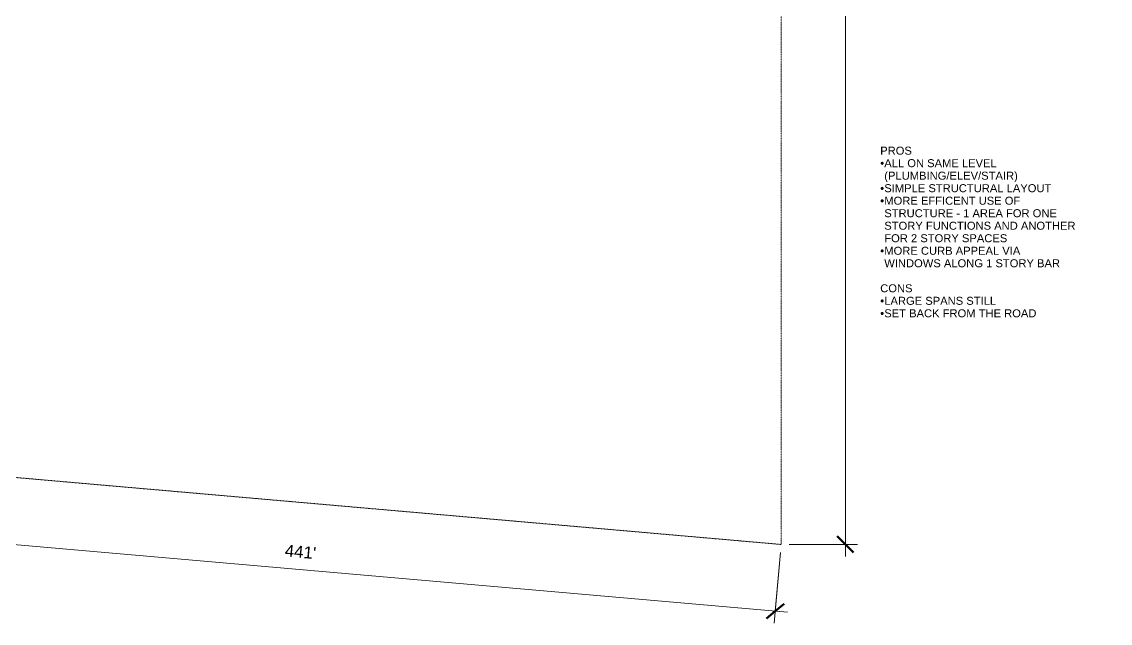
# Model space of a CAD drawing. Header units: inches. Extents: x -7427 to 42674, y -36022 to 16764.
# Drawn here: x 12846 to 18866, y -16568 to -13239 of the extents above; entities that cross this region are included whole.
import ezdxf

# ---------------------------------------------------------------- set-up
doc = ezdxf.new("R2010")
doc.units = ezdxf.units.IN
doc.header["$MEASUREMENT"] = 0
doc.linetypes.add('Hidden 1_8_', pattern=[0.1875, 0.125, -0.0625])
for name, color, linetype, lineweight in [('A-ANNO-DIMS', 211, 'Continuous', 9), ('A-ANNO-DIMS-720', 211, 'Continuous', 9), ('A-DETL-HDLN', 90, 'Hidden 1_8_', 9), ('G-ANNO-TEXT', 231, 'Continuous', 9)]:
    doc.layers.add(name, color=color, linetype=linetype, lineweight=lineweight)
doc.styles.add('Arial', font='arial.ttf', dxfattribs={"height": 44.258982})
doc.styles.add('Arial_2', font='arial.ttf', dxfattribs={"height": 66.388473})
doc.dimstyles.new('Linear_-_3_32__Arial', dxfattribs={"dimscale": 12, "dimtxt": 67.5, "dimasz": 7.5, "dimexe": 5.625, "dimexo": 3.75, "dimgap": 3.75, "dimtad": 1, "dimdec": 0, "dimrnd": 12, "dimzin": 1, "dimdsep": 46, "dimlunit": 4, "dimtxsty": 'Arial_2', "dimblk1": 'OBLIQUE', "dimblk2": 'OBLIQUE', "dimsah": 1, "dimcen": 0.09, "dimdle": 5.625, "dimazin": 0, "dimtfac": 1, "dimtdec": 4, "dimtix": 1, "dimtmove": 0, "dimatfit": 3, "dimfxl": 0, "dimtvp": 1, "dimfrac": 2, "dimtolj": 1, "dimtzin": 0, "dimarcsym": 0})

# ---------------------------------------------------------------- blocks, each defined once
blk = doc.blocks.new('DIMBLOCK4-Level 1')
at = {"layer": 'A-ANNO-DIMS-720'}
for p, q in [((17401.1, -9802.6), (17401.1, -16199.5)), ((17091.1, -9870.1), (17468.6, -9870.1)), ((17401.1, -9870.1), (17091.1, -9870.1)), ((17091.1, -16132), (17468.6, -16132)), ((17401.1, -16132), (17091.1, -16132))]:
    blk.add_line(p, q, dxfattribs=at)
at = {"layer": 'A-ANNO-DIMS-720', "lineweight": 50}
for p, q in [((17401.1, -9870.1), (17356.1, -9825.1)), ((17401.1, -9870.1), (17446.1, -9915.1)), ((17401.1, -16132), (17356.1, -16087)), ((17401.1, -16132), (17446.1, -16177))]:
    blk.add_line(p, q, dxfattribs=at)
at = {"layer": 'A-ANNO-DIMS-720', "color": 0, "insert": (17269.9, -13086.2), "char_height": 66.39, "width": 204.369, "attachment_point": 1, "rotation": 90, "line_spacing_factor": 0.938532, "style": 'Arial_2', "bg_fill": 3, "box_fill_scale": 1.25, "bg_fill_color": 0, "bg_fill_transparency": 0}
blk.add_mtext("522'", dxfattribs=at)
blk = doc.blocks.new('_Oblique')
at = {"color": 0, "linetype": 'ByBlock', "lineweight": -2}
blk.add_line((-0.5, -0.5), (0.5, 0.5), dxfattribs=at)
blk = doc.blocks.new('DIMBLOCK5-Level 1')
at = {"layer": 'A-ANNO-DIMS-720'}
for p, q in [((11770.5, -15715.6), (11736.2, -16106.8)), ((11742.1, -16039.5), (11770.5, -15715.6)), ((11674.9, -16033.7), (17081.1, -16506.6)), ((17042.2, -16176.8), (17008, -16568)), ((17013.8, -16500.8), (17042.2, -16176.8))]:
    blk.add_line(p, q, dxfattribs=at)
at = {"layer": 'A-ANNO-DIMS-720', "lineweight": 50}
for p, q in [((11742.1, -16039.5), (11790.9, -15998.6)), ((11742.1, -16039.5), (11693.4, -16080.5)), ((17013.8, -16500.8), (17062.6, -16459.9)), ((17013.8, -16500.8), (16965.1, -16541.7))]:
    blk.add_line(p, q, dxfattribs=at)
at = {"layer": 'A-ANNO-DIMS-720', "color": 0, "insert": (14304.6, -16132.1), "char_height": 66.39, "width": 204.369, "attachment_point": 1, "rotation": 355, "line_spacing_factor": 0.938532, "style": 'Arial_2', "bg_fill": 3, "box_fill_scale": 1.25, "bg_fill_color": 0, "bg_fill_transparency": 0}
blk.add_mtext("441'", dxfattribs=at)

msp = doc.modelspace()

# ---------------------------------------------------------------- linework, layer by layer
at = {"layer": 'A-DETL-HDLN'}
for p, q in [((17046.1, -9870.1), (17046.1, -16132)), ((17046.1, -16132), (11774.4, -15670.7))]:
    msp.add_line(p, q, dxfattribs=at)

# ---------------------------------------------------------------- texts
at = {"layer": 'G-ANNO-TEXT', "color": 7, "char_height": 44.26, "attachment_point": 1, "line_spacing_factor": 0.938532, "style": 'Arial', "bg_fill": 3, "box_fill_scale": 1.25, "bg_fill_color": 0, "bg_fill_transparency": 0}
for s, insert, width in [('PROS', (17594, -13930.7), 205.089), ('CONS', (17594, -14692.3), 209.175)]:
    msp.add_mtext(s, dxfattribs=dict(at, insert=insert, width=width))

# ---------------------------------------------------------------- next in the draw order: texts
at = {"layer": 'G-ANNO-TEXT', "color": 7, "char_height": 44.3, "width": 25.33, "attachment_point": 1, "line_spacing_factor": 0.938532, "style": 'Arial', "bg_fill": 3, "box_fill_scale": 1.25, "bg_fill_color": 0, "bg_fill_transparency": 0}
for insert in [(17594, -13999.9), (17594, -14761.5)]:
    msp.add_mtext('•', dxfattribs=dict(at, insert=insert))

# ---------------------------------------------------------------- next in the draw order: dimensions: what is measured, and where the dimension line sits
at = {"layer": 'A-ANNO-DIMS'}
dim = msp.add_linear_dim(base=(17401.1, -16132), p1=(17046.1, -9870.1), p2=(17046.1, -16132), angle=90, dimstyle='Linear_-_3_32__Arial', override={"dimpost": '<>', "dimfxl": 6261.900272}, dxfattribs=at)
dim.commit()
dim.dimension.update_dxf_attribs({"geometry": 'DIMBLOCK4-Level 1', "text_midpoint": (17322.2, -13001)})

# ---------------------------------------------------------------- next in the draw order: texts
at = {"layer": 'G-ANNO-TEXT', "color": 7, "char_height": 44.259, "attachment_point": 1, "line_spacing_factor": 0.938532, "style": 'Arial', "bg_fill": 3, "box_fill_scale": 1.25, "bg_fill_color": 0, "bg_fill_transparency": 0}
for s, insert, width in [('ALL ON SAME LEVEL', (17616.5, -13999.9), 727.209), ('LARGE SPANS STILL', (17616.5, -14761.5), 723.941)]:
    msp.add_mtext(s, dxfattribs=dict(at, insert=insert, width=width))

# ---------------------------------------------------------------- next in the draw order: dimensions: what is measured, and where the dimension line sits
at = {"layer": 'A-ANNO-DIMS'}
dim = msp.add_linear_dim(base=(17013.8, -16500.8), p1=(11774.4, -15670.7), p2=(17046.1, -16132), angle=355, dimstyle='Linear_-_3_32__Arial', override={"dimpost": '<>', "dimfxl": 5291.862486}, dxfattribs=at)
dim.commit()
dim.dimension.update_dxf_attribs({"geometry": 'DIMBLOCK5-Level 1', "text_midpoint": (14384.9, -16191.6)})

# ---------------------------------------------------------------- next in the draw order: texts
at = {"layer": 'G-ANNO-TEXT', "color": 7, "attachment_point": 1, "line_spacing_factor": 0.938532, "style": 'Arial', "bg_fill": 3, "box_fill_scale": 1.25, "bg_fill_color": 0, "bg_fill_transparency": 0}
for s, insert, char_height, width in [('(PLUMBING/ELEV/STAIR)', (17616.5, -14069.2), 44.259, 865.297), ('•', (17594, -14830.7), 44.3, 25.33)]:
    msp.add_mtext(s, dxfattribs=dict(at, insert=insert, char_height=char_height, width=width))

# ---------------------------------------------------------------- next in the draw order: texts
for s, insert, char_height, width in [('•', (17594, -14138.4), 44.3, 25.33), ('SET BACK FROM THE ROAD', (17616.5, -14830.7), 44.259, 985.409)]:
    msp.add_mtext(s, dxfattribs=dict(at, insert=insert, char_height=char_height, width=width))

# ---------------------------------------------------------------- next in the draw order: texts
at = {"layer": 'G-ANNO-TEXT', "color": 7, "insert": (17616.5, -14138.4), "char_height": 44.259, "width": 1080.192, "attachment_point": 1, "line_spacing_factor": 0.938532, "style": 'Arial', "bg_fill": 3, "box_fill_scale": 1.25, "bg_fill_color": 0, "bg_fill_transparency": 0}
msp.add_mtext('SIMPLE STRUCTURAL LAYOUT', dxfattribs=at)

# ---------------------------------------------------------------- next in the draw order: texts
at = {"layer": 'G-ANNO-TEXT', "color": 7, "insert": (17594, -14207.6), "char_height": 44.3, "width": 25.33, "attachment_point": 1, "line_spacing_factor": 0.938532, "style": 'Arial', "bg_fill": 3, "box_fill_scale": 1.25, "bg_fill_color": 0, "bg_fill_transparency": 0}
msp.add_mtext('•', dxfattribs=at)

# ---------------------------------------------------------------- next in the draw order: texts
at = {"layer": 'G-ANNO-TEXT', "color": 7, "insert": (17616.5, -14207.6), "char_height": 44.259, "width": 880.822, "attachment_point": 1, "line_spacing_factor": 0.938532, "style": 'Arial', "bg_fill": 3, "box_fill_scale": 1.25, "bg_fill_color": 0, "bg_fill_transparency": 0}
msp.add_mtext('MORE EFFICENT USE OF', dxfattribs=at)

# ---------------------------------------------------------------- next in the draw order: texts
at = {"layer": 'G-ANNO-TEXT', "color": 7, "insert": (17616.5, -14276.9), "char_height": 44.259, "width": 1119.412, "attachment_point": 1, "line_spacing_factor": 0.938532, "style": 'Arial', "bg_fill": 3, "box_fill_scale": 1.25, "bg_fill_color": 0, "bg_fill_transparency": 0}
msp.add_mtext('STRUCTURE - 1 AREA FOR ONE', dxfattribs=at)

# ---------------------------------------------------------------- next in the draw order: texts
at = {"layer": 'G-ANNO-TEXT', "color": 7, "insert": (17616.5, -14346.1), "char_height": 44.259, "width": 1238.707, "attachment_point": 1, "line_spacing_factor": 0.938532, "style": 'Arial', "bg_fill": 3, "box_fill_scale": 1.25, "bg_fill_color": 0, "bg_fill_transparency": 0}
msp.add_mtext('STORY FUNCTIONS AND ANOTHER', dxfattribs=at)

# ---------------------------------------------------------------- next in the draw order: texts
at = {"layer": 'G-ANNO-TEXT', "color": 7, "insert": (17616.5, -14415.3), "char_height": 44.259, "width": 795.845, "attachment_point": 1, "line_spacing_factor": 0.938532, "style": 'Arial', "bg_fill": 3, "box_fill_scale": 1.25, "bg_fill_color": 0, "bg_fill_transparency": 0}
msp.add_mtext('FOR 2 STORY SPACES', dxfattribs=at)

# ---------------------------------------------------------------- next in the draw order: texts
at = {"layer": 'G-ANNO-TEXT', "color": 7, "insert": (17594, -14484.6), "char_height": 44.3, "width": 25.33, "attachment_point": 1, "line_spacing_factor": 0.938532, "style": 'Arial', "bg_fill": 3, "box_fill_scale": 1.25, "bg_fill_color": 0, "bg_fill_transparency": 0}
msp.add_mtext('•', dxfattribs=at)

# ---------------------------------------------------------------- next in the draw order: texts
at = {"layer": 'G-ANNO-TEXT', "color": 7, "insert": (17616.5, -14484.6), "char_height": 44.259, "width": 880.822, "attachment_point": 1, "line_spacing_factor": 0.938532, "style": 'Arial', "bg_fill": 3, "box_fill_scale": 1.25, "bg_fill_color": 0, "bg_fill_transparency": 0}
msp.add_mtext('MORE CURB APPEAL VIA', dxfattribs=at)

# ---------------------------------------------------------------- next in the draw order: texts
at = {"layer": 'G-ANNO-TEXT', "color": 7, "insert": (17616.5, -14553.8), "char_height": 44.259, "width": 1147.193, "attachment_point": 1, "line_spacing_factor": 0.938532, "style": 'Arial', "bg_fill": 3, "box_fill_scale": 1.25, "bg_fill_color": 0, "bg_fill_transparency": 0}
msp.add_mtext('WINDOWS ALONG 1 STORY BAR', dxfattribs=at)

doc.saveas('drawing.dxf')
